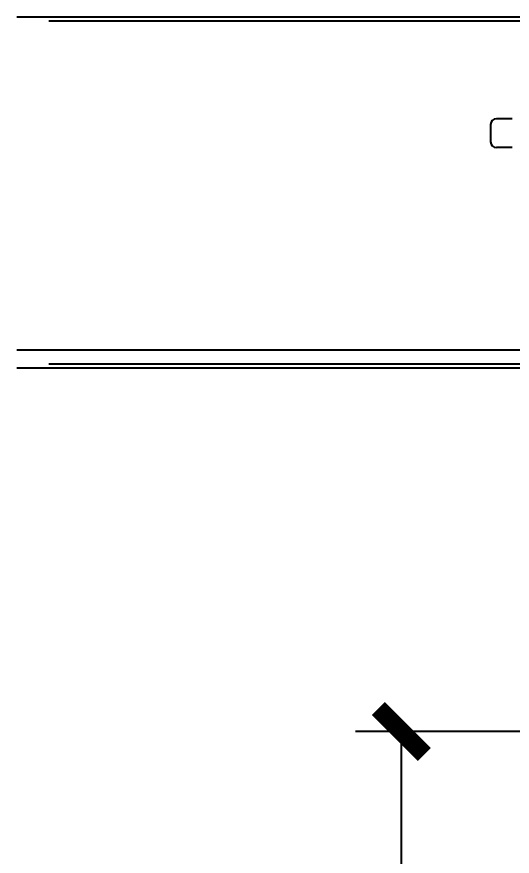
# Model space of a CAD drawing. Extents: x -1899985 to -450366, y 556196 to 2151267.
# Drawn here: x -1078647 to -1077568, y 574824 to 576652 of the extents above; entities that cross this region are included whole.
import ezdxf

# ---------------------------------------------------------------- set-up
doc = ezdxf.new("R2010")
doc.units = 0
doc.header["$LTSCALE"] = 1000
doc.header["$MEASUREMENT"] = 0
doc.layers.get('Defpoints').update_dxf_attribs({"color": 210})
for name, color, linetype in [('A-LIN-V', 9, 'Continuous'), ('EWHS5T6M-3', 7, 'Continuous'), ('FHSGH10105-主梁-04', 7, 'Continuous'), ('FHSGH10105-主梁-06', 7, 'Continuous'), ('建-尺寸', 3, 'Continuous')]:
    doc.layers.add(name, color=color, linetype=linetype)
doc.styles.add('A-DIM_T3', font='SIMPLEX', dxfattribs={"width": 0.705882, "bigfont": 'GBCBIG'})
doc.dimstyles.new('A-DIM&&100', dxfattribs={"dimtxt": 297.5, "dimasz": 100, "dimexe": 100, "dimexo": 100, "dimgap": 126.25, "dimtad": 1, "dimdec": 0, "dimzin": 0, "dimdsep": 46, "dimtxsty": 'A-DIM_T3', "dimblk": 'ARCHTICK', "dimcen": 0.09, "dimclrt": 7, "dimazin": 2, "dimtfac": 1, "dimtdec": 0, "dimtix": 1, "dimtmove": 2, "dimatfit": 3, "dimfxl": 0, "dimtolj": 1, "dimtzin": 0, "dimarcsym": 0})

# ---------------------------------------------------------------- blocks, each defined once
blk = doc.blocks.new('w4234')
at = {"layer": 'FHSGH10105-主梁-04', "color": 2, "linetype": 'Continuous'}
for p, q in [((1598387.6, -79655.6), (1592220.4, -79655.6)), ((1598387.6, -79664.6), (1592220.4, -79664.6))]:
    blk.add_line(p, q, dxfattribs=at)
at = {"layer": 'FHSGH10105-主梁-06', "color": 2, "linetype": 'Continuous'}
for p, q in [((1598387.6, -80411.6), (1592220.4, -80411.6)), ((1598387.6, -80420.6), (1592220.4, -80420.6))]:
    blk.add_line(p, q, dxfattribs=at)
blk = doc.blocks.new('55555555rrrrrr-M')
at = {"layer": 'EWHS5T6M-3', "color": 2, "linetype": 'Continuous'}
for p, q in [((1520802.8, 577700.3), (1520768.2, 577700.3)), ((1520802.8, 577700.3), (1520768.2, 577700.3)), ((1520755.7, 577687.8), (1520755.7, 577650.1)), ((1520755.7, 577687.8), (1520755.7, 577650.1)), ((1520802.8, 577637.5), (1520768.2, 577637.5)), ((1520802.8, 577637.5), (1520768.2, 577637.5))]:
    blk.add_line(p, q, dxfattribs=at)
for centre, start, end in [((1520768.2, 577687.8), 90, 180), ((1520768.2, 577687.8), 90, 180), ((1520768.2, 577650.1), 180, 270), ((1520768.2, 577650.1), 180, 270)]:
    blk.add_arc(centre, 12.6, start, end, dxfattribs=at)
at = {"layer": 'FHSGH10105-主梁-04', "color": 2, "linetype": 'Continuous'}
blk.add_line((1519722.9, 577922.5), (1525911.1, 577922.5), dxfattribs=at)
at = {"layer": 'FHSGH10105-主梁-06', "color": 2, "linetype": 'Continuous'}
for p, q in [((1519722.9, 577196.8), (1525666.4, 577196.8)), ((1519722.9, 577157.5), (1525659.7, 577157.5))]:
    blk.add_line(p, q, dxfattribs=at)
at = {"layer": 'FHSGH10105-主梁-04', "xscale": -1}
blk.add_blockref('w4234', (3118180.6, 657578.1), dxfattribs=at)
blk = doc.blocks.new('_ArchTick')
at = {"color": 0, "linetype": 'ByBlock', "const_width": 0.4}
blk.add_lwpolyline([(-0.5, -0.5), (0.5, 0.5)], dxfattribs=at)
blk = doc.blocks.new('*D104')
at = {"layer": 'Defpoints', "color": 0}
for p in [(-1077809.2, 575095.7), (-1076829.3, 575095.7), (-1076829.3, 568257.5)]:
    blk.add_point(p, dxfattribs=at)
at = {"layer": '建-尺寸', "color": 0, "lineweight": -2}
for p, q in [((-1076929.3, 575095.7), (-1077909.2, 575095.7)), ((-1077809.2, 568257.5), (-1077809.2, 575095.7)), ((-1076929.3, 568257.5), (-1077909.2, 568257.5))]:
    blk.add_line(p, q, dxfattribs=at)
at = {"layer": '建-尺寸', "color": 0, "lineweight": -2, "xscale": 100, "yscale": 100, "zscale": 100}
for p, rotation in [((-1077809.2, 575095.7), 90), ((-1077809.2, 568257.5), 270)]:
    blk.add_blockref('_ArchTick', p, dxfattribs=dict(at, rotation=rotation))
at = {"layer": '建-尺寸', "color": 7, "insert": (-1078084.2, 571676.6), "char_height": 297.5, "attachment_point": 5, "rotation": 90, "style": 'A-DIM_T3'}
blk.add_mtext('\\A1;6838', dxfattribs=at)

msp = doc.modelspace()

# ---------------------------------------------------------------- block references
at = {"layer": 'A-LIN-V'}
msp.add_blockref('55555555rrrrrr-M', (-2598370.4, -1270), dxfattribs=at)

# ---------------------------------------------------------------- dimensions: what is measured, and where the dimension line sits
at = {"layer": '建-尺寸'}
dim = msp.add_aligned_dim(p1=(-1076829.3, 568257.5), p2=(-1076829.3, 575095.7), distance=979.9, dimstyle='A-DIM&&100', dxfattribs=at)
dim.commit()
dim.dimension.update_dxf_attribs({"geometry": '*D104', "text_midpoint": (-1078084.2, 571676.6)})

doc.saveas('drawing.dxf')
